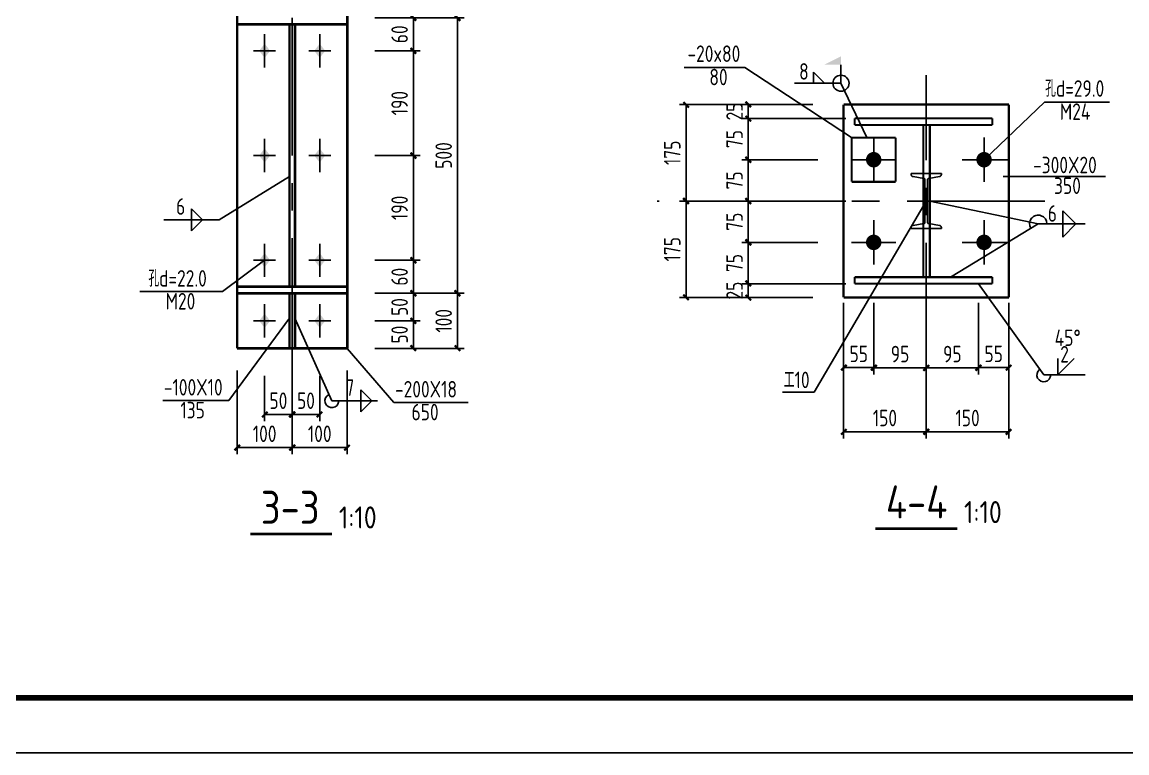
# Model space of a CAD drawing. Header units: millimetres. Extents: x 866309 to 879639, y 39442 to 44891.
# Drawn here: x 877559.4 to 877759.9, y 39448.6 to 39581.3 of the extents above; entities that cross this region are included whole.
import ezdxf

# ---------------------------------------------------------------- set-up
doc = ezdxf.new("R2010")
doc.units = ezdxf.units.MM
doc.header["$LTSCALE"] = 1000
doc.header["$MEASUREMENT"] = 0
for name, pattern in [('2', [11.4, 9, -0.9, 0.6, -0.9]), ('CENTER', [2, 1.25, -0.25, 0.25, -0.25]), ('DASH', [0.35, 0.25, -0.1]), ('DOTE', [2.42, 2, -0.2, 0.02, -0.2])]:
    doc.linetypes.add(name, pattern=pattern)
for name, color, linetype in [('10', 7, 'Continuous'), ('1000', 2, 'Continuous'), ('DIM', 7, 'Continuous'), ('DOTE', 1, 'DOTE'), ('Prof', 2, 'Continuous'), ('中文', 7, 'Continuous'), ('尺寸标注', 7, 'Continuous'), ('焊缝标注', 3, 'Continuous'), ('编号标注', 253, 'Continuous'), ('螺栓孔标注', 253, 'Continuous'), ('轴线', 253, '2'), ('钢板标注', 253, 'Continuous')]:
    doc.layers.add(name, color=color, linetype=linetype)
doc.styles.add('GBHZ', font='gbenor.shx', dxfattribs={"width": 0.9, "bigfont": 'gbcbig.shx'})
doc.dimstyles.new('Y10', dxfattribs={"dimscale": 0, "dimtxt": 3, "dimasz": 0.01, "dimexe": 1.2, "dimexo": 1, "dimgap": 1, "dimtad": 1, "dimdec": 0, "dimlfac": 10, "dimzin": 0, "dimdsep": 46, "dimtxsty": 'GBHZ', "dimblk1": 'DX', "dimblk2": 'DX', "dimsah": 1, "dimcen": 0.09, "dimdle": 1, "dimadec": 0, "dimazin": 0, "dimtfac": 1, "dimtdec": 0, "dimtix": 1, "dimtmove": 2, "dimatfit": 3, "dimldrblk": 'DX', "dimfxl": 0, "dimtolj": 1, "dimtzin": 0, "dimarcsym": 0})

# ---------------------------------------------------------------- blocks, each defined once
blk = doc.blocks.new('DX')
at = {"color": 0, "linetype": 'ByBlock', "const_width": 40}
blk.add_lwpolyline([(-54, -51), (46, 49)], dxfattribs=at)
blk = doc.blocks.new('*D2324')
at = {"layer": 'Defpoints', "color": 0, "linetype": 'ByBlock', "transparency": 16777216}
for p in [(877622.44, 39582.04, -3), (877622.44, 39576.04), (877630.44, 39576.04)]:
    blk.add_point(p, dxfattribs=at)
at = {"layer": 'DIM', "color": 0, "linetype": 'ByBlock', "lineweight": -2, "transparency": 16777216}
for p, q in [((877623.44, 39582.04), (877631.64, 39582.04)), ((877630.44, 39582.03), (877630.44, 39576.05)), ((877623.44, 39576.04), (877631.64, 39576.04))]:
    blk.add_line(p, q, dxfattribs=at)
at = {"layer": 'DIM', "color": 0, "linetype": 'ByBlock', "lineweight": -2, "transparency": 16777216, "xscale": 0.01, "yscale": 0.01, "zscale": 0.01}
for p, rotation in [((877630.44, 39582.04), 90), ((877630.44, 39576.04), 270)]:
    blk.add_blockref('DX', p, dxfattribs=dict(at, rotation=rotation))
at = {"layer": 'DIM', "color": 0, "linetype": 'ByBlock', "transparency": 16777216, "insert": (877627.94, 39579.04), "char_height": 3, "attachment_point": 5, "rotation": 90, "style": 'GBHZ'}
blk.add_mtext('\\A1;60', dxfattribs=at)
blk = doc.blocks.new('*D2325')
at = {"layer": 'Defpoints', "color": 0, "linetype": 'ByBlock', "transparency": 16777216}
for p in [(877622.44, 39538.04, -3), (877622.44, 39532.04, -3), (877630.44, 39532.04)]:
    blk.add_point(p, dxfattribs=at)
at = {"layer": 'DIM', "color": 0, "linetype": 'ByBlock', "lineweight": -2, "transparency": 16777216}
for p, q in [((877623.44, 39538.04), (877631.64, 39538.04)), ((877630.44, 39538.03), (877630.44, 39532.05)), ((877623.44, 39532.04), (877631.64, 39532.04))]:
    blk.add_line(p, q, dxfattribs=at)
at = {"layer": 'DIM', "color": 0, "linetype": 'ByBlock', "lineweight": -2, "transparency": 16777216, "xscale": 0.01, "yscale": 0.01, "zscale": 0.01}
for p, rotation in [((877630.44, 39538.04), 90), ((877630.44, 39532.04), 270)]:
    blk.add_blockref('DX', p, dxfattribs=dict(at, rotation=rotation))
at = {"layer": 'DIM', "color": 0, "linetype": 'ByBlock', "transparency": 16777216, "insert": (877627.94, 39535.04), "char_height": 3, "attachment_point": 5, "rotation": 90, "style": 'GBHZ'}
blk.add_mtext('\\A1;60', dxfattribs=at)
blk = doc.blocks.new('*D2326')
at = {"layer": 'Defpoints', "color": 0, "linetype": 'ByBlock', "transparency": 16777216}
for p in [(877622.44, 39532.04, -3), (877622.44, 39527.04, -3), (877630.44, 39527.04)]:
    blk.add_point(p, dxfattribs=at)
at = {"layer": 'DIM', "color": 0, "linetype": 'ByBlock', "lineweight": -2, "transparency": 16777216}
for p, q in [((877623.44, 39532.04), (877631.64, 39532.04)), ((877630.44, 39532.03), (877630.44, 39527.05)), ((877623.44, 39527.04), (877631.64, 39527.04))]:
    blk.add_line(p, q, dxfattribs=at)
at = {"layer": 'DIM', "color": 0, "linetype": 'ByBlock', "lineweight": -2, "transparency": 16777216, "xscale": 0.01, "yscale": 0.01, "zscale": 0.01}
for p, rotation in [((877630.44, 39532.04), 90), ((877630.44, 39527.04), 270)]:
    blk.add_blockref('DX', p, dxfattribs=dict(at, rotation=rotation))
at = {"layer": 'DIM', "color": 0, "linetype": 'ByBlock', "transparency": 16777216, "insert": (877627.94, 39529.54), "char_height": 3, "attachment_point": 5, "rotation": 90, "style": 'GBHZ'}
blk.add_mtext('\\A1;50', dxfattribs=at)
blk = doc.blocks.new('*D2327')
at = {"layer": 'Defpoints', "color": 0, "linetype": 'ByBlock', "transparency": 16777216}
for p in [(877622.44, 39527.04, -3), (877622.44, 39522.04, -3), (877630.44, 39522.04)]:
    blk.add_point(p, dxfattribs=at)
at = {"layer": 'DIM', "color": 0, "linetype": 'ByBlock', "lineweight": -2, "transparency": 16777216}
for p, q in [((877623.44, 39527.04), (877631.64, 39527.04)), ((877630.44, 39527.03), (877630.44, 39522.05)), ((877623.44, 39522.04), (877631.64, 39522.04))]:
    blk.add_line(p, q, dxfattribs=at)
at = {"layer": 'DIM', "color": 0, "linetype": 'ByBlock', "lineweight": -2, "transparency": 16777216, "xscale": 0.01, "yscale": 0.01, "zscale": 0.01}
for p, rotation in [((877630.44, 39527.04), 90), ((877630.44, 39522.04), 270)]:
    blk.add_blockref('DX', p, dxfattribs=dict(at, rotation=rotation))
at = {"layer": 'DIM', "color": 0, "linetype": 'ByBlock', "transparency": 16777216, "insert": (877627.94, 39524.54), "char_height": 3, "attachment_point": 5, "rotation": 90, "style": 'GBHZ'}
blk.add_mtext('\\A1;50', dxfattribs=at)
blk = doc.blocks.new('*D2328')
at = {"layer": 'Defpoints', "color": 0, "linetype": 'ByBlock', "transparency": 16777216}
for p in [(877603.44, 39518.04, -3), (877608.44, 39518.04, -3), (877608.44, 39510.04)]:
    blk.add_point(p, dxfattribs=at)
at = {"layer": 'DIM', "color": 0, "linetype": 'ByBlock', "lineweight": -2, "transparency": 16777216}
for p, q in [((877603.44, 39517.04), (877603.44, 39508.84)), ((877608.44, 39517.04), (877608.44, 39508.84)), ((877603.45, 39510.04), (877608.43, 39510.04))]:
    blk.add_line(p, q, dxfattribs=at)
at = {"layer": 'DIM', "color": 0, "linetype": 'ByBlock', "lineweight": -2, "transparency": 16777216, "xscale": 0.01, "yscale": 0.01, "zscale": 0.01, "rotation": 180}
blk.add_blockref('DX', (877603.44, 39510.04), dxfattribs=at)
at = {"layer": 'DIM', "color": 0, "linetype": 'ByBlock', "lineweight": -2, "transparency": 16777216, "xscale": 0.01, "yscale": 0.01, "zscale": 0.01}
blk.add_blockref('DX', (877608.44, 39510.04), dxfattribs=at)
at = {"layer": 'DIM', "color": 0, "linetype": 'ByBlock', "transparency": 16777216, "insert": (877605.94, 39512.54), "char_height": 3, "attachment_point": 5, "style": 'GBHZ'}
blk.add_mtext('\\A1;50', dxfattribs=at)
blk = doc.blocks.new('*D2329')
at = {"layer": 'Defpoints', "color": 0, "linetype": 'ByBlock', "transparency": 16777216}
for p in [(877608.44, 39518.04, -3), (877613.44, 39518.04, -3), (877613.44, 39510.04)]:
    blk.add_point(p, dxfattribs=at)
at = {"layer": 'DIM', "color": 0, "linetype": 'ByBlock', "lineweight": -2, "transparency": 16777216}
for p, q in [((877608.44, 39517.04), (877608.44, 39508.84)), ((877613.44, 39517.04), (877613.44, 39508.84)), ((877608.45, 39510.04), (877613.43, 39510.04))]:
    blk.add_line(p, q, dxfattribs=at)
at = {"layer": 'DIM', "color": 0, "linetype": 'ByBlock', "lineweight": -2, "transparency": 16777216, "xscale": 0.01, "yscale": 0.01, "zscale": 0.01, "rotation": 180}
blk.add_blockref('DX', (877608.44, 39510.04), dxfattribs=at)
at = {"layer": 'DIM', "color": 0, "linetype": 'ByBlock', "lineweight": -2, "transparency": 16777216, "xscale": 0.01, "yscale": 0.01, "zscale": 0.01}
blk.add_blockref('DX', (877613.44, 39510.04), dxfattribs=at)
at = {"layer": 'DIM', "color": 0, "linetype": 'ByBlock', "transparency": 16777216, "insert": (877610.94, 39512.54), "char_height": 3, "attachment_point": 5, "style": 'GBHZ'}
blk.add_mtext('\\A1;50', dxfattribs=at)
blk = doc.blocks.new('*D2330')
at = {"layer": 'Defpoints', "color": 0, "linetype": 'ByBlock', "transparency": 16777216}
for p in [(877598.44, 39519.04, -3), (877608.44, 39519.04, -3), (877608.44, 39504.04)]:
    blk.add_point(p, dxfattribs=at)
at = {"layer": 'DIM', "color": 0, "linetype": 'ByBlock', "lineweight": -2, "transparency": 16777216}
for p, q in [((877598.44, 39518.04), (877598.44, 39502.84)), ((877608.44, 39518.04), (877608.44, 39502.84)), ((877598.45, 39504.04), (877608.43, 39504.04))]:
    blk.add_line(p, q, dxfattribs=at)
at = {"layer": 'DIM', "color": 0, "linetype": 'ByBlock', "lineweight": -2, "transparency": 16777216, "xscale": 0.01, "yscale": 0.01, "zscale": 0.01, "rotation": 180}
blk.add_blockref('DX', (877598.44, 39504.04), dxfattribs=at)
at = {"layer": 'DIM', "color": 0, "linetype": 'ByBlock', "lineweight": -2, "transparency": 16777216, "xscale": 0.01, "yscale": 0.01, "zscale": 0.01}
blk.add_blockref('DX', (877608.44, 39504.04), dxfattribs=at)
at = {"layer": 'DIM', "color": 0, "linetype": 'ByBlock', "transparency": 16777216, "insert": (877603.44, 39506.54), "char_height": 3, "attachment_point": 5, "style": 'GBHZ'}
blk.add_mtext('\\A1;100', dxfattribs=at)
blk = doc.blocks.new('*D2331')
at = {"layer": 'Defpoints', "color": 0, "linetype": 'ByBlock', "transparency": 16777216}
for p in [(877608.44, 39519.04, -3), (877618.44, 39519.04, -3), (877618.44, 39504.04)]:
    blk.add_point(p, dxfattribs=at)
at = {"layer": 'DIM', "color": 0, "linetype": 'ByBlock', "lineweight": -2, "transparency": 16777216}
for p, q in [((877608.44, 39518.04), (877608.44, 39502.84)), ((877618.44, 39518.04), (877618.44, 39502.84)), ((877608.45, 39504.04), (877618.43, 39504.04))]:
    blk.add_line(p, q, dxfattribs=at)
at = {"layer": 'DIM', "color": 0, "linetype": 'ByBlock', "lineweight": -2, "transparency": 16777216, "xscale": 0.01, "yscale": 0.01, "zscale": 0.01, "rotation": 180}
blk.add_blockref('DX', (877608.44, 39504.04), dxfattribs=at)
at = {"layer": 'DIM', "color": 0, "linetype": 'ByBlock', "lineweight": -2, "transparency": 16777216, "xscale": 0.01, "yscale": 0.01, "zscale": 0.01}
blk.add_blockref('DX', (877618.44, 39504.04), dxfattribs=at)
at = {"layer": 'DIM', "color": 0, "linetype": 'ByBlock', "transparency": 16777216, "insert": (877613.44, 39506.54), "char_height": 3, "attachment_point": 5, "style": 'GBHZ'}
blk.add_mtext('\\A1;100', dxfattribs=at)
blk = doc.blocks.new('*D2332')
at = {"layer": 'Defpoints', "color": 0, "linetype": 'ByBlock', "transparency": 16777216}
for p in [(877630.44, 39582.04, -3), (877622.44, 39532.04, -3), (877638.44, 39532.04)]:
    blk.add_point(p, dxfattribs=at)
at = {"layer": 'DIM', "color": 0, "linetype": 'ByBlock', "lineweight": -2, "transparency": 16777216}
for p, q in [((877631.44, 39582.04), (877639.64, 39582.04)), ((877638.44, 39582.03), (877638.44, 39532.05)), ((877623.44, 39532.04), (877639.64, 39532.04))]:
    blk.add_line(p, q, dxfattribs=at)
at = {"layer": 'DIM', "color": 0, "linetype": 'ByBlock', "lineweight": -2, "transparency": 16777216, "xscale": 0.01, "yscale": 0.01, "zscale": 0.01}
for p, rotation in [((877638.44, 39582.04), 90), ((877638.44, 39532.04), 270)]:
    blk.add_blockref('DX', p, dxfattribs=dict(at, rotation=rotation))
at = {"layer": 'DIM', "color": 0, "linetype": 'ByBlock', "transparency": 16777216, "insert": (877635.94, 39557.04), "char_height": 3, "attachment_point": 5, "rotation": 90, "style": 'GBHZ'}
blk.add_mtext('\\A1;500', dxfattribs=at)
blk = doc.blocks.new('*D2333')
at = {"layer": 'Defpoints', "color": 0, "linetype": 'ByBlock', "transparency": 16777216}
for p in [(877623.44, 39532.04), (877624.44, 39522.04), (877638.44, 39522.04)]:
    blk.add_point(p, dxfattribs=at)
at = {"layer": 'DIM', "color": 0, "linetype": 'ByBlock', "lineweight": -2, "transparency": 16777216}
for p, q in [((877624.44, 39532.04), (877639.64, 39532.04)), ((877638.44, 39532.03), (877638.44, 39522.05)), ((877625.44, 39522.04), (877639.64, 39522.04))]:
    blk.add_line(p, q, dxfattribs=at)
at = {"layer": 'DIM', "color": 0, "linetype": 'ByBlock', "lineweight": -2, "transparency": 16777216, "xscale": 0.01, "yscale": 0.01, "zscale": 0.01}
for p, rotation in [((877638.44, 39532.04), 90), ((877638.44, 39522.04), 270)]:
    blk.add_blockref('DX', p, dxfattribs=dict(at, rotation=rotation))
at = {"layer": 'DIM', "color": 0, "linetype": 'ByBlock', "transparency": 16777216, "insert": (877635.94, 39527.04), "char_height": 3, "attachment_point": 5, "rotation": 90, "style": 'GBHZ'}
blk.add_mtext('\\A1;100', dxfattribs=at)
blk = doc.blocks.new('*D2335')
at = {"layer": 'Defpoints', "color": 0, "linetype": 'ByBlock', "transparency": 16777216}
for p in [(877622.44, 39557.04), (877630.44, 39557.04), (877622.44, 39538.04)]:
    blk.add_point(p, dxfattribs=at)
at = {"layer": 'DIM', "color": 0, "linetype": 'ByBlock', "lineweight": -2, "transparency": 16777216}
for p, q in [((877623.44, 39557.04), (877631.64, 39557.04)), ((877630.44, 39538.05), (877630.44, 39557.03)), ((877623.44, 39538.04), (877631.64, 39538.04))]:
    blk.add_line(p, q, dxfattribs=at)
at = {"layer": 'DIM', "color": 0, "linetype": 'ByBlock', "lineweight": -2, "transparency": 16777216, "xscale": 0.01, "yscale": 0.01, "zscale": 0.01}
for p, rotation in [((877630.44, 39557.04), 90), ((877630.44, 39538.04), 270)]:
    blk.add_blockref('DX', p, dxfattribs=dict(at, rotation=rotation))
at = {"layer": 'DIM', "color": 0, "linetype": 'ByBlock', "transparency": 16777216, "insert": (877627.94, 39547.54), "char_height": 3, "attachment_point": 5, "rotation": 90, "style": 'GBHZ'}
blk.add_mtext('\\A1;190', dxfattribs=at)
blk = doc.blocks.new('*D2336')
at = {"layer": 'Defpoints', "color": 0, "linetype": 'ByBlock', "transparency": 16777216}
for p in [(877622.44, 39576.04), (877622.44, 39557.04), (877630.44, 39557.04)]:
    blk.add_point(p, dxfattribs=at)
at = {"layer": 'DIM', "color": 0, "linetype": 'ByBlock', "lineweight": -2, "transparency": 16777216}
for p, q in [((877623.44, 39576.04), (877631.64, 39576.04)), ((877630.44, 39576.03), (877630.44, 39557.05)), ((877623.44, 39557.04), (877631.64, 39557.04))]:
    blk.add_line(p, q, dxfattribs=at)
at = {"layer": 'DIM', "color": 0, "linetype": 'ByBlock', "lineweight": -2, "transparency": 16777216, "xscale": 0.01, "yscale": 0.01, "zscale": 0.01}
for p, rotation in [((877630.44, 39576.04), 90), ((877630.44, 39557.04), 270)]:
    blk.add_blockref('DX', p, dxfattribs=dict(at, rotation=rotation))
at = {"layer": 'DIM', "color": 0, "linetype": 'ByBlock', "transparency": 16777216, "insert": (877627.94, 39566.54), "char_height": 3, "attachment_point": 5, "rotation": 90, "style": 'GBHZ'}
blk.add_mtext('\\A1;190', dxfattribs=at)
blk = doc.blocks.new('*D2890')
at = {"layer": 'Defpoints', "color": 0, "linetype": 'ByBlock', "transparency": 16777216}
for p in [(877723.53, 39523.28), (877738.53, 39523.28), (877738.53, 39506.9)]:
    blk.add_point(p, dxfattribs=at)
at = {"layer": 'DIM', "color": 0, "linetype": 'ByBlock', "lineweight": -2, "transparency": 16777216}
for p, q in [((877723.53, 39522.28), (877723.53, 39505.7)), ((877738.53, 39522.28), (877738.53, 39505.7)), ((877723.54, 39506.9), (877738.52, 39506.9))]:
    blk.add_line(p, q, dxfattribs=at)
at = {"layer": 'DIM', "color": 0, "linetype": 'ByBlock', "lineweight": -2, "transparency": 16777216, "xscale": 0.01, "yscale": 0.01, "zscale": 0.01, "rotation": 180}
blk.add_blockref('DX', (877723.53, 39506.9), dxfattribs=at)
at = {"layer": 'DIM', "color": 0, "linetype": 'ByBlock', "lineweight": -2, "transparency": 16777216, "xscale": 0.01, "yscale": 0.01, "zscale": 0.01}
blk.add_blockref('DX', (877738.53, 39506.9), dxfattribs=at)
at = {"layer": 'DIM', "color": 0, "linetype": 'ByBlock', "transparency": 16777216, "insert": (877731.03, 39509.4), "char_height": 3, "attachment_point": 5, "style": 'GBHZ'}
blk.add_mtext('\\A1;150', dxfattribs=at)
blk = doc.blocks.new('*D2891')
at = {"layer": 'Defpoints', "color": 0, "linetype": 'ByBlock', "transparency": 16777216}
for p in [(877708.53, 39523.28), (877723.53, 39524.54), (877708.53, 39506.9)]:
    blk.add_point(p, dxfattribs=at)
at = {"layer": 'DIM', "color": 0, "linetype": 'ByBlock', "lineweight": -2, "transparency": 16777216}
for p, q in [((877723.53, 39523.54), (877723.53, 39505.7)), ((877708.53, 39522.28), (877708.53, 39505.7)), ((877723.52, 39506.9), (877708.54, 39506.9))]:
    blk.add_line(p, q, dxfattribs=at)
at = {"layer": 'DIM', "color": 0, "linetype": 'ByBlock', "lineweight": -2, "transparency": 16777216, "xscale": 0.01, "yscale": 0.01, "zscale": 0.01, "rotation": 180}
blk.add_blockref('DX', (877708.53, 39506.9), dxfattribs=at)
at = {"layer": 'DIM', "color": 0, "linetype": 'ByBlock', "lineweight": -2, "transparency": 16777216, "xscale": 0.01, "yscale": 0.01, "zscale": 0.01}
blk.add_blockref('DX', (877723.53, 39506.9), dxfattribs=at)
at = {"layer": 'DIM', "color": 0, "linetype": 'ByBlock', "transparency": 16777216, "insert": (877716.03, 39509.4), "char_height": 3, "attachment_point": 5, "style": 'GBHZ'}
blk.add_mtext('\\A1;150', dxfattribs=at)
blk = doc.blocks.new('*D2892')
at = {"layer": 'Defpoints', "color": 0, "linetype": 'ByBlock', "transparency": 16777216}
for p in [(877700.38, 39566.28), (877679.93, 39548.78), (877697.38, 39548.78)]:
    blk.add_point(p, dxfattribs=at)
at = {"layer": 'DIM', "color": 0, "linetype": 'ByBlock', "lineweight": -2, "transparency": 16777216}
for p, q in [((877699.38, 39566.28), (877678.73, 39566.28)), ((877679.93, 39566.27), (877679.93, 39548.79)), ((877696.38, 39548.78), (877678.73, 39548.78))]:
    blk.add_line(p, q, dxfattribs=at)
at = {"layer": 'DIM', "color": 0, "linetype": 'ByBlock', "lineweight": -2, "transparency": 16777216, "xscale": 0.01, "yscale": 0.01, "zscale": 0.01}
for p, rotation in [((877679.93, 39566.28), 90), ((877679.93, 39548.78), 270)]:
    blk.add_blockref('DX', p, dxfattribs=dict(at, rotation=rotation))
at = {"layer": 'DIM', "color": 0, "linetype": 'ByBlock', "transparency": 16777216, "insert": (877677.43, 39557.53), "char_height": 3, "attachment_point": 5, "rotation": 90, "style": 'GBHZ'}
blk.add_mtext('\\A1;175', dxfattribs=at)
blk = doc.blocks.new('*D2893')
at = {"layer": 'Defpoints', "color": 0, "linetype": 'ByBlock', "transparency": 16777216}
for p in [(877679.93, 39548.78), (877697.38, 39548.78), (877700.38, 39531.28)]:
    blk.add_point(p, dxfattribs=at)
at = {"layer": 'DIM', "color": 0, "linetype": 'ByBlock', "lineweight": -2, "transparency": 16777216}
for p, q in [((877696.38, 39548.78), (877678.73, 39548.78)), ((877679.93, 39531.29), (877679.93, 39548.77)), ((877699.38, 39531.28), (877678.73, 39531.28))]:
    blk.add_line(p, q, dxfattribs=at)
at = {"layer": 'DIM', "color": 0, "linetype": 'ByBlock', "lineweight": -2, "transparency": 16777216, "xscale": 0.01, "yscale": 0.01, "zscale": 0.01}
for p, rotation in [((877679.93, 39548.78), 90), ((877679.93, 39531.28), 270)]:
    blk.add_blockref('DX', p, dxfattribs=dict(at, rotation=rotation))
at = {"layer": 'DIM', "color": 0, "linetype": 'ByBlock', "transparency": 16777216, "insert": (877677.43, 39540.03), "char_height": 3, "attachment_point": 5, "rotation": 90, "style": 'GBHZ'}
blk.add_mtext('\\A1;175', dxfattribs=at)
blk = doc.blocks.new('*D2894')
at = {"layer": 'Defpoints', "color": 0, "linetype": 'ByBlock', "transparency": 16777216}
for p in [(877708.53, 39531.28), (877714.03, 39531.28), (877708.53, 39518.54)]:
    blk.add_point(p, dxfattribs=at)
at = {"layer": 'DIM', "color": 0, "linetype": 'ByBlock', "lineweight": -2, "transparency": 16777216}
for p, q in [((877708.53, 39530.28), (877708.53, 39517.34)), ((877714.03, 39530.28), (877714.03, 39517.34)), ((877714.02, 39518.54), (877708.54, 39518.54))]:
    blk.add_line(p, q, dxfattribs=at)
at = {"layer": 'DIM', "color": 0, "linetype": 'ByBlock', "lineweight": -2, "transparency": 16777216, "xscale": 0.01, "yscale": 0.01, "zscale": 0.01, "rotation": 180}
blk.add_blockref('DX', (877708.53, 39518.54), dxfattribs=at)
at = {"layer": 'DIM', "color": 0, "linetype": 'ByBlock', "lineweight": -2, "transparency": 16777216, "xscale": 0.01, "yscale": 0.01, "zscale": 0.01}
blk.add_blockref('DX', (877714.03, 39518.54), dxfattribs=at)
at = {"layer": 'DIM', "color": 0, "linetype": 'ByBlock', "transparency": 16777216, "insert": (877711.28, 39521.04), "char_height": 3, "attachment_point": 5, "style": 'GBHZ'}
blk.add_mtext('\\A1;55', dxfattribs=at)
blk = doc.blocks.new('*D2895')
at = {"layer": 'Defpoints', "color": 0, "linetype": 'ByBlock', "transparency": 16777216}
for p in [(877723.53, 39533.78), (877714.03, 39531.28), (877723.53, 39518.51)]:
    blk.add_point(p, dxfattribs=at)
at = {"layer": 'DIM', "color": 0, "linetype": 'ByBlock', "lineweight": -2, "transparency": 16777216}
for p, q in [((877723.53, 39532.78), (877723.53, 39517.31)), ((877714.03, 39530.28), (877714.03, 39517.31)), ((877714.04, 39518.51), (877723.52, 39518.51))]:
    blk.add_line(p, q, dxfattribs=at)
at = {"layer": 'DIM', "color": 0, "linetype": 'ByBlock', "lineweight": -2, "transparency": 16777216, "xscale": 0.01, "yscale": 0.01, "zscale": 0.01, "rotation": 180}
blk.add_blockref('DX', (877714.03, 39518.51), dxfattribs=at)
at = {"layer": 'DIM', "color": 0, "linetype": 'ByBlock', "lineweight": -2, "transparency": 16777216, "xscale": 0.01, "yscale": 0.01, "zscale": 0.01}
blk.add_blockref('DX', (877723.53, 39518.51), dxfattribs=at)
at = {"layer": 'DIM', "color": 0, "linetype": 'ByBlock', "transparency": 16777216, "insert": (877718.78, 39521.01), "char_height": 3, "attachment_point": 5, "style": 'GBHZ'}
blk.add_mtext('\\A1;95', dxfattribs=at)
blk = doc.blocks.new('*D2896')
at = {"layer": 'Defpoints', "color": 0, "linetype": 'ByBlock', "transparency": 16777216}
for p in [(877703.96, 39566.28), (877691.23, 39563.78), (877709.96, 39563.78)]:
    blk.add_point(p, dxfattribs=at)
at = {"layer": 'DIM', "color": 0, "linetype": 'ByBlock', "lineweight": -2, "transparency": 16777216}
for p, q in [((877702.96, 39566.28), (877690.03, 39566.28)), ((877691.23, 39566.29), (877691.23, 39566.3)), ((877691.23, 39566.28), (877691.23, 39563.78)), ((877708.96, 39563.78), (877690.03, 39563.78)), ((877691.23, 39563.77), (877691.23, 39563.76))]:
    blk.add_line(p, q, dxfattribs=at)
at = {"layer": 'DIM', "color": 0, "linetype": 'ByBlock', "lineweight": -2, "transparency": 16777216, "xscale": 0.01, "yscale": 0.01, "zscale": 0.01}
for p, rotation in [((877691.23, 39566.28), 270), ((877691.23, 39563.78), 90)]:
    blk.add_blockref('DX', p, dxfattribs=dict(at, rotation=rotation))
at = {"layer": 'DIM', "color": 0, "linetype": 'ByBlock', "transparency": 16777216, "insert": (877688.73, 39565.03), "char_height": 3, "attachment_point": 5, "rotation": 90, "style": 'GBHZ'}
blk.add_mtext('\\A1;25', dxfattribs=at)
blk = doc.blocks.new('*D2897')
at = {"layer": 'Defpoints', "color": 0, "linetype": 'ByBlock', "transparency": 16777216}
for p in [(877709.96, 39563.78), (877691.23, 39556.28), (877704.88, 39556.28)]:
    blk.add_point(p, dxfattribs=at)
at = {"layer": 'DIM', "color": 0, "linetype": 'ByBlock', "lineweight": -2, "transparency": 16777216}
for p, q in [((877708.96, 39563.78), (877690.03, 39563.78)), ((877691.23, 39563.77), (877691.23, 39556.29)), ((877703.88, 39556.28), (877690.03, 39556.28))]:
    blk.add_line(p, q, dxfattribs=at)
at = {"layer": 'DIM', "color": 0, "linetype": 'ByBlock', "lineweight": -2, "transparency": 16777216, "xscale": 0.01, "yscale": 0.01, "zscale": 0.01}
for p, rotation in [((877691.23, 39563.78), 90), ((877691.23, 39556.28), 270)]:
    blk.add_blockref('DX', p, dxfattribs=dict(at, rotation=rotation))
at = {"layer": 'DIM', "color": 0, "linetype": 'ByBlock', "transparency": 16777216, "insert": (877688.73, 39560.03), "char_height": 3, "attachment_point": 5, "rotation": 90, "style": 'GBHZ'}
blk.add_mtext('\\A1;75', dxfattribs=at)
blk = doc.blocks.new('*D2898')
at = {"layer": 'Defpoints', "color": 0, "linetype": 'ByBlock', "transparency": 16777216}
for p in [(877691.23, 39533.78), (877709.96, 39533.78), (877703.96, 39531.28)]:
    blk.add_point(p, dxfattribs=at)
at = {"layer": 'DIM', "color": 0, "linetype": 'ByBlock', "lineweight": -2, "transparency": 16777216}
for p, q in [((877708.96, 39533.78), (877690.03, 39533.78)), ((877691.23, 39533.79), (877691.23, 39533.8)), ((877691.23, 39531.28), (877691.23, 39533.78)), ((877702.96, 39531.28), (877690.03, 39531.28)), ((877691.23, 39531.27), (877691.23, 39531.26))]:
    blk.add_line(p, q, dxfattribs=at)
at = {"layer": 'DIM', "color": 0, "linetype": 'ByBlock', "lineweight": -2, "transparency": 16777216, "xscale": 0.01, "yscale": 0.01, "zscale": 0.01}
for p, rotation in [((877691.23, 39533.78), 270), ((877691.23, 39531.28), 90)]:
    blk.add_blockref('DX', p, dxfattribs=dict(at, rotation=rotation))
at = {"layer": 'DIM', "color": 0, "linetype": 'ByBlock', "transparency": 16777216, "insert": (877688.73, 39532.53), "char_height": 3, "attachment_point": 5, "rotation": 90, "style": 'GBHZ'}
blk.add_mtext('\\A1;25', dxfattribs=at)
blk = doc.blocks.new('*D2899')
at = {"layer": 'Defpoints', "color": 0, "linetype": 'ByBlock', "transparency": 16777216}
for p in [(877733.02, 39531.28), (877738.53, 39531.28), (877738.53, 39518.54)]:
    blk.add_point(p, dxfattribs=at)
at = {"layer": 'DIM', "color": 0, "linetype": 'ByBlock', "lineweight": -2, "transparency": 16777216}
for p, q in [((877733.02, 39530.28), (877733.02, 39517.34)), ((877738.53, 39530.28), (877738.53, 39517.34)), ((877733.03, 39518.54), (877738.52, 39518.54))]:
    blk.add_line(p, q, dxfattribs=at)
at = {"layer": 'DIM', "color": 0, "linetype": 'ByBlock', "lineweight": -2, "transparency": 16777216, "xscale": 0.01, "yscale": 0.01, "zscale": 0.01, "rotation": 180}
blk.add_blockref('DX', (877733.02, 39518.54), dxfattribs=at)
at = {"layer": 'DIM', "color": 0, "linetype": 'ByBlock', "lineweight": -2, "transparency": 16777216, "xscale": 0.01, "yscale": 0.01, "zscale": 0.01}
blk.add_blockref('DX', (877738.53, 39518.54), dxfattribs=at)
at = {"layer": 'DIM', "color": 0, "linetype": 'ByBlock', "transparency": 16777216, "insert": (877735.77, 39521.04), "char_height": 3, "attachment_point": 5, "style": 'GBHZ'}
blk.add_mtext('\\A1;55', dxfattribs=at)
blk = doc.blocks.new('*D2900')
at = {"layer": 'Defpoints', "color": 0, "linetype": 'ByBlock', "transparency": 16777216}
for p in [(877723.53, 39533.78), (877733.02, 39531.28), (877723.53, 39518.51)]:
    blk.add_point(p, dxfattribs=at)
at = {"layer": 'DIM', "color": 0, "linetype": 'ByBlock', "lineweight": -2, "transparency": 16777216}
for p, q in [((877723.53, 39532.78), (877723.53, 39517.31)), ((877733.02, 39530.28), (877733.02, 39517.31)), ((877733.01, 39518.51), (877723.54, 39518.51))]:
    blk.add_line(p, q, dxfattribs=at)
at = {"layer": 'DIM', "color": 0, "linetype": 'ByBlock', "lineweight": -2, "transparency": 16777216, "xscale": 0.01, "yscale": 0.01, "zscale": 0.01, "rotation": 180}
blk.add_blockref('DX', (877723.53, 39518.51), dxfattribs=at)
at = {"layer": 'DIM', "color": 0, "linetype": 'ByBlock', "lineweight": -2, "transparency": 16777216, "xscale": 0.01, "yscale": 0.01, "zscale": 0.01}
blk.add_blockref('DX', (877733.02, 39518.51), dxfattribs=at)
at = {"layer": 'DIM', "color": 0, "linetype": 'ByBlock', "transparency": 16777216, "insert": (877728.27, 39521.01), "char_height": 3, "attachment_point": 5, "style": 'GBHZ'}
blk.add_mtext('\\A1;95', dxfattribs=at)
blk = doc.blocks.new('*D2901')
at = {"layer": 'Defpoints', "color": 0, "linetype": 'ByBlock', "transparency": 16777216}
for p in [(877691.23, 39556.28), (877704.88, 39556.28), (877709.96, 39548.78)]:
    blk.add_point(p, dxfattribs=at)
at = {"layer": 'DIM', "color": 0, "linetype": 'ByBlock', "lineweight": -2, "transparency": 16777216}
for p, q in [((877703.88, 39556.28), (877690.03, 39556.28)), ((877691.23, 39548.79), (877691.23, 39556.27)), ((877708.96, 39548.78), (877690.03, 39548.78))]:
    blk.add_line(p, q, dxfattribs=at)
at = {"layer": 'DIM', "color": 0, "linetype": 'ByBlock', "lineweight": -2, "transparency": 16777216, "xscale": 0.01, "yscale": 0.01, "zscale": 0.01}
for p, rotation in [((877691.23, 39556.28), 90), ((877691.23, 39548.78), 270)]:
    blk.add_blockref('DX', p, dxfattribs=dict(at, rotation=rotation))
at = {"layer": 'DIM', "color": 0, "linetype": 'ByBlock', "transparency": 16777216, "insert": (877688.73, 39552.53), "char_height": 3, "attachment_point": 5, "rotation": 90, "style": 'GBHZ'}
blk.add_mtext('\\A1;75', dxfattribs=at)
blk = doc.blocks.new('*D2902')
at = {"layer": 'Defpoints', "color": 0, "linetype": 'ByBlock', "transparency": 16777216}
for p in [(877691.23, 39541.28), (877704.88, 39541.28), (877709.96, 39533.78)]:
    blk.add_point(p, dxfattribs=at)
at = {"layer": 'DIM', "color": 0, "linetype": 'ByBlock', "lineweight": -2, "transparency": 16777216}
for p, q in [((877703.88, 39541.28), (877690.03, 39541.28)), ((877691.23, 39533.79), (877691.23, 39541.27)), ((877708.96, 39533.78), (877690.03, 39533.78))]:
    blk.add_line(p, q, dxfattribs=at)
at = {"layer": 'DIM', "color": 0, "linetype": 'ByBlock', "lineweight": -2, "transparency": 16777216, "xscale": 0.01, "yscale": 0.01, "zscale": 0.01}
for p, rotation in [((877691.23, 39541.28), 90), ((877691.23, 39533.78), 270)]:
    blk.add_blockref('DX', p, dxfattribs=dict(at, rotation=rotation))
at = {"layer": 'DIM', "color": 0, "linetype": 'ByBlock', "transparency": 16777216, "insert": (877688.73, 39537.53), "char_height": 3, "attachment_point": 5, "rotation": 90, "style": 'GBHZ'}
blk.add_mtext('\\A1;75', dxfattribs=at)
blk = doc.blocks.new('*D2903')
at = {"layer": 'Defpoints', "color": 0, "linetype": 'ByBlock', "transparency": 16777216}
for p in [(877709.96, 39548.78), (877691.23, 39541.28), (877704.88, 39541.28)]:
    blk.add_point(p, dxfattribs=at)
at = {"layer": 'DIM', "color": 0, "linetype": 'ByBlock', "lineweight": -2, "transparency": 16777216}
for p, q in [((877708.96, 39548.78), (877690.03, 39548.78)), ((877691.23, 39548.77), (877691.23, 39541.29)), ((877703.88, 39541.28), (877690.03, 39541.28))]:
    blk.add_line(p, q, dxfattribs=at)
at = {"layer": 'DIM', "color": 0, "linetype": 'ByBlock', "lineweight": -2, "transparency": 16777216, "xscale": 0.01, "yscale": 0.01, "zscale": 0.01}
for p, rotation in [((877691.23, 39548.78), 90), ((877691.23, 39541.28), 270)]:
    blk.add_blockref('DX', p, dxfattribs=dict(at, rotation=rotation))
at = {"layer": 'DIM', "color": 0, "linetype": 'ByBlock', "transparency": 16777216, "insert": (877688.73, 39545.03), "char_height": 3, "attachment_point": 5, "rotation": 90, "style": 'GBHZ'}
blk.add_mtext('\\A1;75', dxfattribs=at)

msp = doc.modelspace()

# ---------------------------------------------------------------- linework, layer by layer
msp.add_line((878350.624, 39448.627), (877299.374, 39448.627))
at = {"color": 0, "const_width": 1}
msp.add_lwpolyline([(878340.624, 39458.627), (877324.374, 39458.627), (877324.374, 40032.627), (878340.624, 40032.627)], close=True, dxfattribs=at)
at = {"layer": '10', "color": 253}
for p, q in [((877603.441, 39579.041, -3), (877603.441, 39573.041, -3)), ((877613.441, 39579.041, -3), (877613.441, 39573.041, -3)), ((877605.441, 39576.041, -3), (877601.441, 39576.041, -3)), ((877615.441, 39576.041, -3), (877611.441, 39576.041, -3)), ((877603.441, 39560.041, -3), (877603.441, 39554.041, -3)), ((877613.441, 39560.041, -3), (877613.441, 39554.041, -3)), ((877605.441, 39557.041, -3), (877601.441, 39557.041, -3)), ((877615.441, 39557.041, -3), (877611.441, 39557.041, -3)), ((877603.441, 39541.041, -3), (877603.441, 39535.041, -3)), ((877613.441, 39541.041, -3), (877613.441, 39535.041, -3)), ((877605.441, 39538.041, -3), (877601.441, 39538.041, -3)), ((877615.441, 39538.041, -3), (877611.441, 39538.041, -3)), ((877603.441, 39530.041, -3), (877603.441, 39524.041, -3)), ((877613.441, 39530.041, -3), (877613.441, 39524.041, -3)), ((877605.441, 39527.041, -3), (877601.441, 39527.041, -3)), ((877615.441, 39527.041, -3), (877611.441, 39527.041, -3))]:
    msp.add_line(p, q, dxfattribs=at)
at = {"layer": '10', "linetype": 'ByBlock'}
for p, q in [((877713.988, 39552.28, -3), (877713.988, 39560.28, -3)), ((877734.025, 39552.28, -3), (877734.025, 39560.28, -3)), ((877717.988, 39556.28, -3), (877709.988, 39556.28, -3)), ((877738.525, 39556.28, -3), (877730.025, 39556.28, -3)), ((877713.988, 39545.28, -3), (877713.988, 39537.28, -3)), ((877734.025, 39545.28, -3), (877734.025, 39537.28, -3)), ((877717.988, 39541.28, -3), (877709.988, 39541.28, -3)), ((877738.525, 39541.28, -3), (877730.025, 39541.28, -3))]:
    msp.add_line(p, q, dxfattribs=at)
at = {"layer": '10', "linetype": 'ByBlock', "const_width": 1.4, "elevation": -3}
for points in [[(877713.988, 39556.98, 1), (877713.988, 39555.58, 1), (877713.988, 39556.98, 1)], [(877734.025, 39556.98, 1), (877734.025, 39555.58, 1), (877734.025, 39556.98, 1)], [(877713.988, 39540.58, -1), (877713.988, 39541.98, -1), (877713.988, 39540.58, -1)], [(877734.025, 39540.58, -1), (877734.025, 39541.98, -1), (877734.025, 39540.58, -1)]]:
    msp.add_lwpolyline(points, format="xyb", close=True, dxfattribs=at)
at = {"layer": '10', "const_width": 0.45}
for points in [[(877714.297, 39489.308), (877729.161, 39489.308)], [(877600.831, 39488.341), (877615.695, 39488.341)]]:
    msp.add_lwpolyline(points, dxfattribs=at)
at = {"layer": '10'}
for points in [[(877603.441, 39577.341, -3), (877602.441, 39576.041, -3), (877604.441, 39576.041, -3), (877603.441, 39574.741, -3)], [(877613.441, 39577.341, -3), (877612.441, 39576.041, -3), (877614.441, 39576.041, -3), (877613.441, 39574.741, -3)], [(877603.441, 39558.341, -3), (877602.441, 39557.041, -3), (877604.441, 39557.041, -3), (877603.441, 39555.741, -3)], [(877613.441, 39558.341, -3), (877612.441, 39557.041, -3), (877614.441, 39557.041, -3), (877613.441, 39555.741, -3)], [(877603.441, 39539.341, -3), (877602.441, 39538.041, -3), (877604.441, 39538.041, -3), (877603.441, 39536.741, -3)], [(877613.441, 39539.341, -3), (877612.441, 39538.041, -3), (877614.441, 39538.041, -3), (877613.441, 39536.741, -3)], [(877603.441, 39528.341, -3), (877602.441, 39527.041, -3), (877604.441, 39527.041, -3), (877603.441, 39525.741, -3)], [(877613.441, 39528.341, -3), (877612.441, 39527.041, -3), (877614.441, 39527.041, -3), (877613.441, 39525.741, -3)]]:
    msp.add_solid(points, dxfattribs=at)
at = {"layer": '1000', "const_width": 0.45, "elevation": -3}
for points in [[(877598.441, 39592.041), (877598.441, 39522.041)], [(877618.441, 39522.041), (877618.441, 39592.041)], [(877607.941, 39522.041), (877607.941, 39532.041)], [(877608.941, 39532.041), (877608.941, 39522.041)], [(877598.441, 39522.041), (877618.441, 39522.041)]]:
    msp.add_lwpolyline(points, dxfattribs=at)
at = {"layer": '1000', "linetype": 'ByBlock', "const_width": 0.4, "elevation": -3}
for points in [[(877708.525, 39566.28), (877738.525, 39566.28)], [(877708.525, 39566.28), (877708.525, 39531.28)], [(877738.525, 39531.28), (877738.525, 39566.28)], [(877710.525, 39563.78), (877735.525, 39563.78)], [(877710.525, 39562.58), (877710.525, 39563.78)], [(877735.525, 39563.78), (877735.525, 39562.58)], [(877735.525, 39562.58), (877710.525, 39562.58)], [(877722.988, 39534.98), (877722.988, 39562.58)], [(877724.188, 39534.98), (877724.188, 39562.58)], [(877709.988, 39560.28), (877709.988, 39552.28)], [(877717.988, 39560.28), (877709.988, 39560.28)], [(877717.988, 39552.28), (877717.988, 39560.28)], [(877709.988, 39552.28), (877717.988, 39552.28)], [(877710.525, 39534.98), (877710.525, 39533.78)], [(877735.525, 39534.98), (877710.525, 39534.98)], [(877735.525, 39533.78), (877735.525, 39534.98)], [(877710.525, 39533.78), (877735.525, 39533.78)], [(877708.525, 39531.28), (877738.525, 39531.28)]]:
    msp.add_lwpolyline(points, dxfattribs=at)
msp.add_lwpolyline([(877723.525, 39531.38, 1), (877723.525, 39531.18, 1), (877723.525, 39531.38, 1)], format="xyb", close=True, dxfattribs=at)
at = {"layer": 'DOTE', "linetype": 'CENTER', "ltscale": 0.02}
for p, q in [((877608.441, 39517.041, -3), (877608.441, 39597.041, -3)), ((877723.525, 39516.187, -3), (877723.525, 39571.637, -3)), ((877745.036, 39548.78, -3), (877674.684, 39548.78, -3))]:
    msp.add_line(p, q, dxfattribs=at)
at = {"layer": 'Prof', "linetype": 'DASH', "ltscale": 5, "elevation": -3}
msp.add_lwpolyline([(877720.775, 39543.78), (877726.275, 39543.78), (877726.275, 39543.93, 0.3689195), (877725.917, 39544.349), (877723.974, 39544.673, -0.3689195), (877723.75, 39544.935), (877723.75, 39552.625, -0.3689195), (877723.974, 39552.887), (877725.917, 39553.211, 0.3689195), (877726.275, 39553.63), (877726.275, 39553.78), (877720.775, 39553.78), (877720.775, 39553.63, 0.3689195), (877721.134, 39553.211), (877723.076, 39552.887, -0.3689195), (877723.3, 39552.625), (877723.3, 39544.935, -0.3689195), (877723.076, 39544.673), (877721.134, 39544.349, 0.3689195), (877720.775, 39543.93)], format="xyb", close=True, dxfattribs=at)
at = {"layer": '尺寸标注', "color": 0}
for p, q in [((877723.525, 39548.78, -3), (877703.196, 39514.074, -3)), ((877723.75, 39548.78, -3), (877723.3, 39548.78, -3)), ((877703.196, 39514.074, -3), (877697.426, 39514.074, -3))]:
    msp.add_line(p, q, dxfattribs=at)
at = {"layer": '尺寸标注', "color": 3, "const_width": 0.45, "elevation": -3}
for points in [[(877598.441, 39580.841), (877618.441, 39580.841)], [(877607.941, 39533.241), (877607.941, 39580.841)], [(877608.941, 39533.241), (877608.941, 39580.841)], [(877618.441, 39533.241), (877598.441, 39533.241)], [(877598.441, 39532.041), (877618.441, 39532.041)]]:
    msp.add_lwpolyline(points, dxfattribs=at)
at = {"layer": '尺寸标注'}
msp.add_circle((877708.05, 39570.159, -3), 1.46, dxfattribs=at)
msp.add_arc((877743.855, 39544.627, -3), 1.59, 0, 210.45304, dxfattribs=at)
at = {"layer": '焊缝标注', "linetype": 'ByBlock'}
for p, q in [((877708.05, 39570.159, -3), (877708.05, 39573.523, -3)), ((877703.05, 39570.159, -3), (877703.05, 39572.159, -3)), ((877705.05, 39570.159, -3), (877703.05, 39572.159, -3)), ((877708.05, 39570.159, -3), (877699.63, 39570.159, -3)), ((877712.737, 39560.28, -3), (877708.05, 39570.159, -3)), ((877724.188, 39548.78, -3), (877743.855, 39544.627, -3)), ((877748.297, 39547.027, -3), (877750.697, 39544.627, -3)), ((877748.297, 39547.027, -3), (877748.297, 39544.627, -3)), ((877743.855, 39544.627, -3), (877727.947, 39534.98, -3)), ((877743.855, 39544.627, -3), (877752.366, 39544.627, -3)), ((877748.297, 39542.227, -3), (877750.697, 39544.627, -3)), ((877748.297, 39542.227, -3), (877748.297, 39544.627, -3)), ((877732.994, 39533.78, -3), (877744.867, 39517.223, -3)), ((877747.401, 39517.223, -3), (877750.401, 39520.223, -3)), ((877747.401, 39517.223, -3), (877747.401, 39520.223, -3)), ((877744.867, 39517.223, -3), (877752.401, 39517.223, -3))]:
    msp.add_line(p, q, dxfattribs=at)
at = {"layer": '焊缝标注'}
for p, q in [((877607.941, 39553.249, -3), (877595.164, 39545.39, -3)), ((877592.164, 39545.39, -3), (877590.164, 39547.39, -3)), ((877590.164, 39545.39, -3), (877590.164, 39547.39, -3)), ((877595.164, 39545.39, -3), (877585.164, 39545.39, -3)), ((877592.164, 39545.39, -3), (877590.164, 39543.39, -3)), ((877590.164, 39545.39, -3), (877590.164, 39543.39, -3)), ((877608.941, 39527.541, -3), (877615.636, 39512.519, -3)), ((877620.903, 39514.519, -3), (877622.903, 39512.519, -3)), ((877620.903, 39512.519, -3), (877620.903, 39514.519, -3)), ((877615.636, 39512.519, -3), (877623.903, 39512.519, -3)), ((877620.903, 39510.519, -3), (877622.903, 39512.519, -3)), ((877620.903, 39512.519, -3), (877620.903, 39510.519, -3))]:
    msp.add_line(p, q, dxfattribs=at)
at = {"layer": '焊缝标注', "linetype": 'ByBlock'}
msp.add_arc((877744.867, 39517.223, -3), 1.25, 130.18372, 0, dxfattribs=at)
at = {"layer": '焊缝标注'}
msp.add_arc((877615.636, 39512.519, -3), 1.25, 114.74959, 0, dxfattribs=at)
at = {"layer": '焊缝标注', "linetype": 'ByBlock'}
msp.add_solid([(877708.05, 39573.523, -3), (877705.05, 39573.523, -3), (877708.05, 39575.023, -3)], dxfattribs=at)
at = {"layer": '编号标注', "linetype": 'ByBlock', "const_width": 0.2, "elevation": -3}
msp.add_lwpolyline([(877723.525, 39566.18, -1), (877723.525, 39566.38, -1), (877723.525, 39566.18, -1)], format="xyb", close=True, dxfattribs=at)
at = {"layer": '螺栓孔标注', "linetype": 'ByBlock'}
for p, q in [((877690.576, 39573.033, -3), (877679.606, 39573.033, -3)), ((877690.576, 39573.033, -3), (877709.988, 39560.28, -3)), ((877744.963, 39566.717, -3), (877734.025, 39556.28, -3)), ((877756.795, 39566.717, -3), (877744.963, 39566.717, -3))]:
    msp.add_line(p, q, dxfattribs=at)
at = {"layer": '螺栓孔标注'}
for p, q in [((877603.441, 39538.041, -3), (877595.766, 39532.338, -3)), ((877595.766, 39532.338, -3), (877580.766, 39532.338, -3))]:
    msp.add_line(p, q, dxfattribs=at)
at = {"layer": '螺栓孔标注', "const_width": 0.1, "elevation": -3}
msp.add_lwpolyline([(877603.491, 39538.041, 1), (877603.391, 39538.041, 1), (877603.491, 39538.041, 1)], format="xyb", close=True, dxfattribs=at)
at = {"layer": '钢板标注', "linetype": 'ByBlock'}
msp.add_line((877737.467, 39553.231, -3), (877756.039, 39553.231, -3), dxfattribs=at)
at = {"layer": '钢板标注'}
for p, q in [((877607.941, 39527.541, -3), (877596.947, 39512.58, -3)), ((877618.441, 39522.041, -3), (877626.903, 39512.225, -3)), ((877596.947, 39512.58, -3), (877584.947, 39512.58, -3)), ((877626.903, 39512.225, -3), (877640.4, 39512.225, -3))]:
    msp.add_line(p, q, dxfattribs=at)
at = {"layer": '钢板标注', "const_width": 0.1, "elevation": -3}
for points in [[(877607.991, 39527.541, -1), (877607.891, 39527.541, -1), (877607.991, 39527.541, -1)], [(877618.491, 39522.041, 1), (877618.391, 39522.041, 1), (877618.491, 39522.041, 1)]]:
    msp.add_lwpolyline(points, format="xyb", close=True, dxfattribs=at)

# ---------------------------------------------------------------- texts
at = {"layer": '中文', "style": 'GBHZ'}
for p in [(877616.92, 39489.357, -0.009), (877730.386, 39490.324, -0.009)]:
    msp.add_text('1:10', height=4, dxfattribs=at).set_placement(p)
at = {"layer": '焊缝标注', "linetype": 'ByBlock', "style": 'GBHZ', "width": 0.9}
for s, p in [('8', (877700.454, 39570.796, -3)), ('6', (877745.589, 39545.031, -3)), ('45°', (877746.844, 39522.465, -3)), ('2', (877747.844, 39519.465, -3))]:
    msp.add_text(s, height=3, dxfattribs=at).set_placement(p)
at = {"layer": '焊缝标注', "style": 'GBHZ', "width": 0.9}
for s, p in [('6', (877587.364, 39546.29, -3)), ('7', (877618.103, 39513.419, -3))]:
    msp.add_text(s, height=3, dxfattribs=at).set_placement(p)
at = {"layer": '螺栓孔标注', "linetype": 'ByBlock', "style": 'GBHZ', "width": 0.9}
for s, p in [('-20x80', (877680.188, 39574.017, -3)), ('80', (877684.166, 39569.783, -3)), ('孔d=29.0', (877745.113, 39567.702, -3)), ('M24', (877747.776, 39563.496, -3))]:
    msp.add_text(s, height=3, dxfattribs=at).set_placement(p)
at = {"layer": '螺栓孔标注', "style": 'GBHZ', "width": 0.9}
for s, p in [('孔d=22.0', (877582.344, 39533.238, -3)), ('M20', (877585.466, 39529.088, -3))]:
    msp.add_text(s, height=3, dxfattribs=at).set_placement(p)
at = {"layer": '轴线', "color": 61, "linetype": 'ByBlock', "style": 'GBHZ'}
for s, p in [('4-4', (877716.206, 39491.163)), ('3-3', (877602.741, 39490.196))]:
    msp.add_text(s, height=6, dxfattribs=at).set_placement(p)
at = {"layer": '钢板标注', "linetype": 'ByBlock', "style": 'GBHZ', "width": 0.9}
for s, p in [('-300X20', (877742.924, 39553.819, -3)), ('350', (877746.729, 39550.056, -3)), ('工10', (877697.686, 39514.82, -3))]:
    msp.add_text(s, height=3, dxfattribs=at).set_placement(p)
at = {"layer": '钢板标注', "style": 'GBHZ', "width": 0.9}
for s, p in [('-100X10', (877585.147, 39513.48, -3)), ('-200X18', (877627.103, 39513.125, -3)), ('135', (877588.147, 39509.33, -3)), ('650', (877630.103, 39508.975, -3))]:
    msp.add_text(s, height=3, dxfattribs=at).set_placement(p)

# ---------------------------------------------------------------- dimensions: what is measured, and where the dimension line sits
at = {"layer": 'DIM', "color": 2, "linetype": 'ByBlock'}
for base, p1, p2, angle, picture, middle in [((877630.441, 39576.041), (877622.441, 39582.041, -3), (877622.441, 39576.041), 90, '*D2324', (877627.941, 39579.041)), ((877638.441, 39532.041), (877630.441, 39582.041, -3), (877622.441, 39532.041, -3), 90, '*D2332', (877635.941, 39557.041)), ((877630.441, 39557.041), (877622.441, 39576.042), (877622.441, 39557.041), 90, '*D2336', (877627.941, 39566.542)), ((877630.441, 39557.041), (877622.441, 39538.04), (877622.441, 39557.041), 270, '*D2335', (877627.941, 39547.541)), ((877630.441, 39532.041), (877622.441, 39538.041, -3), (877622.441, 39532.041, -3), 90, '*D2325', (877627.941, 39535.041)), ((877630.441, 39527.041), (877622.441, 39532.041, -3), (877622.441, 39527.041, -3), 90, '*D2326', (877627.941, 39529.541)), ((877638.441, 39522.041), (877623.441, 39532.041), (877624.441, 39522.041), 90, '*D2333', (877635.941, 39527.041)), ((877630.441, 39522.041), (877622.441, 39527.041, -3), (877622.441, 39522.041, -3), 90, '*D2327', (877627.941, 39524.541))]:
    dim = msp.add_linear_dim(base=base, p1=p1, p2=p2, angle=angle, dimstyle='Y10', override={"dimscale": 1}, dxfattribs=at)
    dim.commit()
    dim.dimension.update_dxf_attribs({"geometry": picture, "text_midpoint": middle})
at = {"layer": 'DIM', "linetype": 'ByBlock'}
for base, p1, p2, angle, picture, middle in [((877691.225, 39563.78, -3), (877703.956, 39566.28, -3), (877709.956, 39563.78, -3), 90, '*D2896', (877688.725, 39565.03, -3)), ((877679.928, 39548.78, -3), (877700.38, 39566.28, -3), (877697.38, 39548.78, -3), 90, '*D2892', (877677.428, 39557.53, -3)), ((877691.225, 39556.28, -3), (877709.956, 39563.78, -3), (877704.881, 39556.28, -3), 90, '*D2897', (877688.725, 39560.03, -3)), ((877691.225, 39556.28, -3), (877709.956, 39548.78, -3), (877704.881, 39556.28, -3), 270, '*D2901', (877688.725, 39552.53, -3)), ((877679.928, 39548.78, -3), (877700.38, 39531.28, -3), (877697.38, 39548.78, -3), 270, '*D2893', (877677.428, 39540.03, -3)), ((877691.225, 39541.28, -3), (877709.956, 39548.78, -3), (877704.881, 39541.28, -3), 90, '*D2903', (877688.725, 39545.03, -3)), ((877691.225, 39541.28, -3), (877709.956, 39533.78, -3), (877704.881, 39541.28, -3), 270, '*D2902', (877688.725, 39537.53, -3)), ((877691.225, 39533.78, -3), (877703.956, 39531.28, -3), (877709.956, 39533.78, -3), 270, '*D2898', (877688.725, 39532.53, -3)), ((877723.525, 39518.508, -3), (877733.023, 39531.28, -3), (877723.525, 39533.78, -3), 180, '*D2900', (877728.274, 39521.008, -3)), ((877738.525, 39518.535, -3), (877733.023, 39531.28, -3), (877738.525, 39531.28, -3), 180, '*D2899', (877735.774, 39521.035, -3)), ((877738.525, 39506.901, -3), (877723.525, 39523.28, -3), (877738.525, 39523.28, -3), 180, '*D2890', (877731.025, 39509.401, -3))]:
    dim = msp.add_linear_dim(base=base, p1=p1, p2=p2, angle=angle, dimstyle='Y10', override={"dimscale": 1}, dxfattribs=at)
    dim.commit()
    dim.dimension.update_dxf_attribs({"geometry": picture, "text_midpoint": middle})
for base, p1, p2, picture, middle in [((877723.525, 39518.508, -3), (877714.028, 39531.28, -3), (877723.525, 39533.78, -3), '*D2895', (877718.777, 39521.008, -3)), ((877708.525, 39518.535, -3), (877714.028, 39531.28, -3), (877708.525, 39531.28, -3), '*D2894', (877711.277, 39521.035, -3)), ((877708.525, 39506.901, -3), (877723.525, 39524.544, -3), (877708.525, 39523.28, -3), '*D2891', (877716.025, 39509.401, -3))]:
    dim = msp.add_linear_dim(base=base, p1=p1, p2=p2, dimstyle='Y10', override={"dimscale": 1}, dxfattribs=at)
    dim.commit()
    dim.dimension.update_dxf_attribs({"geometry": picture, "text_midpoint": middle})
at = {"layer": 'DIM', "color": 2, "linetype": 'ByBlock'}
for base, p1, p2, picture, middle in [((877608.441, 39504.041), (877598.441, 39519.041, -3), (877608.441, 39519.041, -3), '*D2330', (877603.441, 39506.541)), ((877608.441, 39510.041), (877603.441, 39518.041, -3), (877608.441, 39518.041, -3), '*D2328', (877605.941, 39512.541)), ((877618.441, 39504.041), (877608.441, 39519.041, -3), (877618.441, 39519.041, -3), '*D2331', (877613.441, 39506.541)), ((877613.441, 39510.041), (877608.441, 39518.041, -3), (877613.441, 39518.041, -3), '*D2329', (877610.941, 39512.541))]:
    dim = msp.add_linear_dim(base=base, p1=p1, p2=p2, dimstyle='Y10', override={"dimscale": 1}, dxfattribs=at)
    dim.commit()
    dim.dimension.update_dxf_attribs({"geometry": picture, "text_midpoint": middle})

doc.saveas('drawing.dxf')
